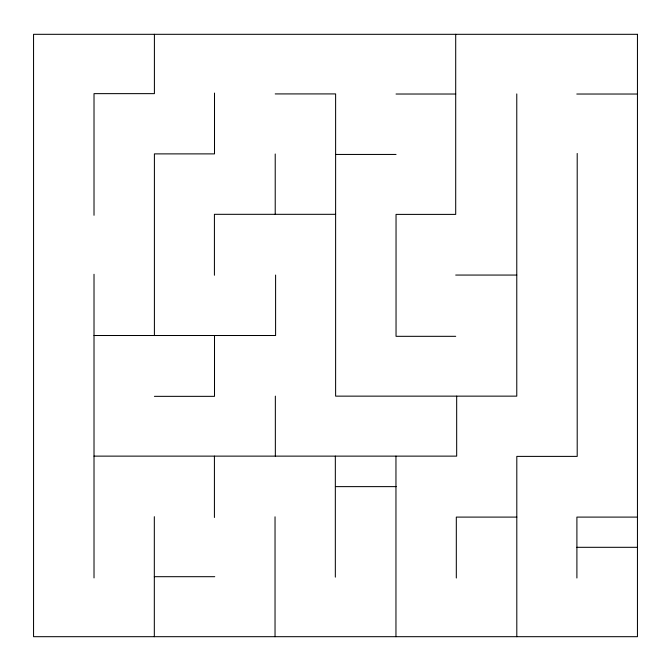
<?xml version="1.0" encoding="UTF-8"?>
<svg xmlns="http://www.w3.org/2000/svg" width="671" height="671" viewBox="0 0 671 671"><rect width="100%" height="100%" fill="white"/><g stroke="black" fill="none" stroke-linecap="round" stroke-linejoin="round"><path stroke-width="1.01" d="M275.219 93.915L335.617 93.915L335.617 396.142L516.771 396.142L516.771 93.915M396.041 94.024L455.701 94.024M576.792 94.032L637.45 94.032M335.617 154.447L396.041 154.447M335.617 214.317L214.418 214.317L214.418 275.244M455.701 275.06L516.771 275.06M94.015 335.508L275.596 335.508L275.596 275.043M455.701 336.322L396.041 336.322L396.041 214.393L455.701 214.393L455.701 34.313M154.405 396.343L214.502 396.343L214.502 335.508M94.015 456.129L456.674 456.129L456.674 396.142M336.137 486.626L396.2 486.626M516.804 517.098L456.314 517.098L456.314 578.008M637.45 517.098L576.901 517.098L576.901 578.008M576.901 547.31L637.45 547.31M154.322 576.691L214.745 576.691M577.203 153.458L577.203 456.389L516.804 456.389L516.804 636.687M395.957 456.129L395.957 636.687M335.332 456.129L335.332 577.135M275.345 396.142L275.345 456.129M275.219 153.986L275.219 214.317M275.035 516.813L275.035 636.687M214.502 93.059L214.502 153.885L154.405 153.885L154.405 335.508M214.418 456.129L214.418 517.492M154.405 34.313L154.405 93.638L94.015 93.638L94.015 215.29M154.322 516.687L154.322 636.687M94.015 274.271L94.015 577.924M637.45 34.313L33.55 34.313L33.55 636.687L637.45 636.687L637.45 34.313"/></g></svg>
